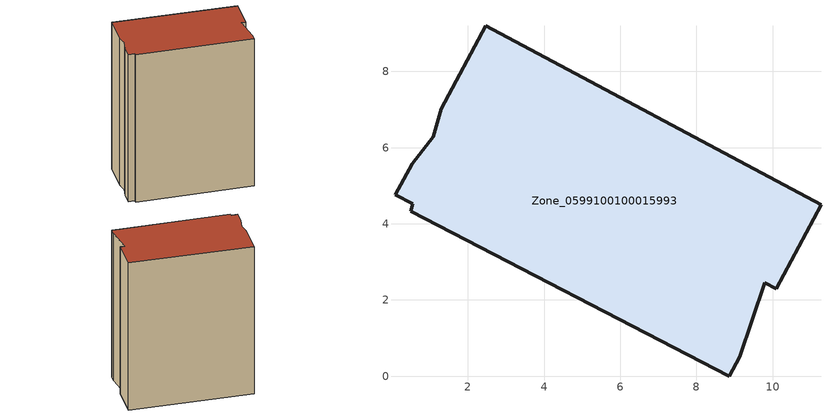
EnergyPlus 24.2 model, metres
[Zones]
Zone_0599100100015993
 floor ground (C_G): 0.49,4.33 0.55,4.52 0.1,4.76 0.54,5.58 1.08,6.29 1.3,7.02 2.47,9.2 11.27,4.5 10.09,2.29 9.79,2.45 9.13,0.51 8.86,0 z0
 wall outside (C_F): 8.86,0 9.13,0.51 9.79,2.45 10.09,2.29 11.27,4.5 2.47,9.2 1.3,7.02 1.08,6.29 0.54,5.58 0.1,4.76 0.55,4.52 0.49,4.33 8.86,0 z0:13.13
 roof outside (C_R): 0.55,4.52 0.49,4.33 8.86,0 9.13,0.51 9.79,2.45 10.09,2.29 11.27,4.5 2.47,9.2 1.3,7.02 1.08,6.29 0.54,5.58 0.1,4.76 z13.13
[BUILDING]
Pand.0599100100015993: North Axis=0; Terrain=City; Loads Convergence Tolerance Value=0.04; Temperature Convergence Tolerance Value=0.4; Solar Distribution=FullExterior; Maximum Number of Warmup Days=25; Minimum Number of Warmup Days=1
[Site:Location]
Rotterdam.The.Hague.AP_ZH_NLD Design_Conditions: Latitude=51.96; Longitude=4.45; Time Zone=1; Elevation=-4.5
[SITE:GROUNDTEMPERATURE:BUILDINGSURFACE]
18, 18, 18, 18, 18, 18, 18, 18, 18, 18, 18, 18
[MATERIAL] Thermal Absorptance=0.9; Solar Absorptance=0.7; Visible Absorptance=0.7
Name | Roughness | Thickness | Conductivity | Density | Specific Heat
G.TC.2015-2018 | MediumSmooth | 0.15 | 0.0428571 | 540 | 1210
F.TC.2015-2018 | Rough | 0.3 | 0.0666667 | 1920 | 840
R.TC.2015-2018 | MediumRough | 0.2 | 0.0333333 | 1500 | 1000
[CONSTRUCTION]
C_G: G.TC.2015-2018
C_F: F.TC.2015-2018
C_R: R.TC.2015-2018
[ZONE]
Zone_0599100100015993: Type=1; Multiplier=1; Ceiling Height=Autocalculate; Volume=Autocalculate; Floor Area=autocalculate; Part of Total Floor Area=Yes
[ZONEINFILTRATION:DESIGNFLOWRATE]
Infil_Zone_0599100100015993: Zone or ZoneList or Space or SpaceList=Zone_0599100100015993; Schedule=AlwaysOn; Design Flow Rate Calculation Method=Flow/Area; Flow Rate per Floor Area=0.0015; Constant Term Coefficient=1; Temperature Term Coefficient=0; Velocity Term Coefficient=0; Velocity Squared Term Coefficient=0
[HVACTEMPLATE:ZONE:IDEALLOADSAIRSYSTEM]
Zone_0599100100015993: Maximum Heating Supply Air Temperature=50; Minimum Cooling Supply Air Temperature=13; Maximum Heating Supply Air Humidity Ratio=0.0156; Minimum Cooling Supply Air Humidity Ratio=0.0077; Heating Limit=NoLimit; Cooling Limit=NoLimit; Dehumidification Control Type=ConstantSensibleHeatRatio; Cooling Sensible Heat Ratio=0.7; Dehumidification Setpoint=60; Humidification Control Type=None; Humidification Setpoint=30; Outdoor Air Method=None; Outdoor Air Flow Rate per Person=0.00944; Outdoor Air Flow Rate per Zone Floor Area=0; Outdoor Air Flow Rate per Zone=0; Demand Controlled Ventilation Type=None; Outdoor Air Economizer Type=NoEconomizer; Heat Recovery Type=None; Sensible Heat Recovery Effectiveness=0.7; Latent Heat Recovery Effectiveness=0.65
[ZONECONTROL:THERMOSTAT]
ThermostatControl_Zone_0599100100015993: Zone or ZoneList=Zone_0599100100015993; Control Type Schedule=DualSetpointControlType; Control 1=Thermostat_Zone_0599100100015993; Temperature Difference Between Cutout And Setpoint=0
[THERMOSTATSETPOINT:DUALSETPOINT]
Thermostat_Zone_0599100100015993: Heating Setpoint Temperature Schedule=HeatingSetpoint_Zone_0599100100015993; Cooling Setpoint Temperature Schedule=CoolingSetpoint_Zone_0599100100015993
[SCHEDULE:COMPACT]
HeatingSetpoint_Zone_0599100100015993: Through: 12/31, For: AllDays, Until: 24:00, 21
CoolingSetpoint_Zone_0599100100015993: Through: 12/31, For: AllDays, Until: 24:00, 24
DualSetpointControlType: Through: 12/31, For: AllDays, Until: 24:00, 4
AlwaysOn: Through: 12/31, For: AllDays, Until: 24:00, 1
